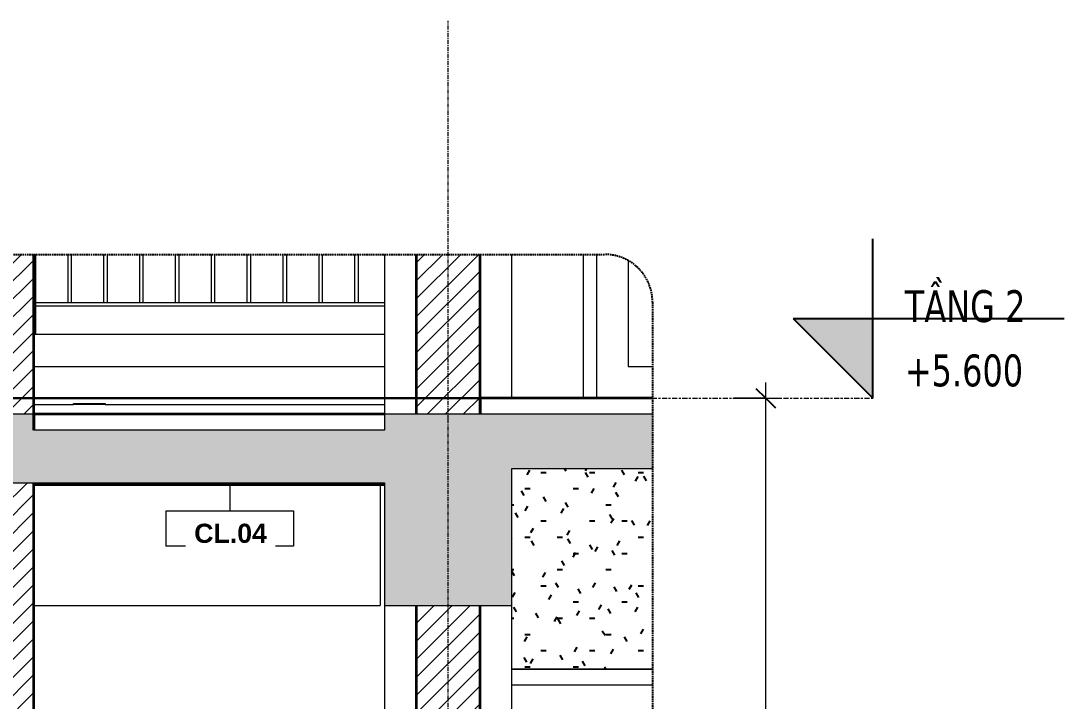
# Model space of a CAD drawing. Header units: millimetres. Extents: x 50254 to 245170, y 481 to 78637.
# Drawn here: x 138713 to 141986, y 4650 to 6784 of the extents above; entities that cross this region are included whole.
import ezdxf

# ---------------------------------------------------------------- set-up
doc = ezdxf.new("R2010")
doc.units = ezdxf.units.MM
for name, pattern in [('Centre', [31.75, 6.35, -4.7625, 15.875, -4.7625]), ('Grid Line', [22.225, 12.7, -3.175, 3.175, -3.175]), ('Hidden', [7.14375, 4.7625, -2.38125]), ('IMPORT-CENTER _2_', [40.64, 25.4, -5.08, 5.08, -5.08])]:
    doc.linetypes.add(name, pattern=pattern)
for name, color, linetype, lineweight in [('0-4', 90, 'Continuous', 5), ('A-ANNO-DIMS', 211, 'Continuous', 9), ('A-ANNO-DIMS-50', 211, 'Continuous', 9), ('A-CLNG', 13, 'Continuous', 18), ('A-CLNG-1', 250, 'Continuous', 35), ('A-CLNG-2', 7, 'Continuous', 18), ('A-CLNG-IDEN', 151, 'Continuous', 9), ('A-CLNG-PATT-4', 31, 'Continuous', 25), ('A-DETL-GENF', 92, 'Continuous', 18), ('A-DETL-GENF-4', 92, 'Hidden', 25), ('A-DETL-GENF-5', 9, 'Continuous', 18), ('A-DETL-THIN', 151, 'Continuous', 18), ('A-DOOR', 31, 'Continuous', 18), ('A-DOOR-FRAM-1', 31, 'Continuous', 18), ('A-DOOR-GLAZ', 31, 'Continuous', 18), ('A-FLOR-FNSH-1', 250, 'Continuous', 35), ('A-FLOR-HRAL', 11, 'Continuous', 18), ('A-FLOR-HRAL-2', 7, 'Continuous', 18), ('A-FLOR-LEVL', 51, 'Continuous', 9), ('A-FLOR-LEVL-1', 51, 'Continuous', 25), ('A-FLOR-LEVL-2', 51, 'Centre', 9), ('A-FLOR-PATT-1', 253, 'Continuous', 18), ('A-WALL', 113, 'Continuous', 18), ('A-WALL-4', 250, 'Continuous', 35), ('A-WALL-5', 7, 'Continuous', 18), ('A-WALL-PATT-1', 9, 'Continuous', 18), ('A-WALL-PATT-2', 111, 'Continuous', 18), ('G-IMPT', 8, 'Continuous', 18), ('G-IMPT-4', 8, 'IMPORT-CENTER _2_', 18), ('M-EQPM', 50, 'Continuous', 18), ('M-EQPM-1', 7, 'Continuous', 18), ('M-EQPM-2', 50, 'Continuous', 25), ('S-BEAM-1', 7, 'Continuous', 18), ('S-COLS', 52, 'Continuous', 18), ('S-COLS-8', 7, 'Continuous', 18), ('S-GRID-1', 1, 'Grid Line', 9)]:
    doc.layers.add(name, color=color, linetype=linetype, lineweight=lineweight)
doc.styles.add('Arial_B_3', font='arialbd.ttf', dxfattribs={"height": 60})
doc.styles.add('Tahoma_B_1', font='tahomabd.ttf', dxfattribs={"width": 0.85, "height": 100})
doc.styles.add('UTM Avo', font='', dxfattribs={"width": 0.9, "height": 125})
doc.styles.get('UTM Avo').set_extended_font_data('UTM Avo')
doc.dimstyles.new('1_Dim_chi_tiet_2_5', dxfattribs={"dimscale": 304.8, "dimtxt": 124.912619, "dimasz": 0.19685, "dimexe": 0.164042, "dimexo": 0.0625, "dimgap": 0.016404, "dimtad": 1, "dimdec": 0, "dimrnd": 5, "dimzin": 0, "dimdsep": 46, "dimtxsty": 'UTM Avo', "dimblk1": 'OBLIQUE', "dimblk2": 'OBLIQUE', "dimsah": 1, "dimcen": 0.09, "dimdle": 0.164042, "dimazin": 0, "dimtfac": 1, "dimtdec": 4, "dimtix": 1, "dimtmove": 0, "dimatfit": 3, "dimfxl": 0.328084, "dimfxlon": 1, "dimtvp": 1, "dimtolj": 1, "dimtzin": 0, "dimarcsym": 2})
pattern_1 = [(50, (-55438.46, 15375), (364.368, -31.878), [38.1, -419.1]), (355, (-55438.46, 15375), (-70.486, 382.113), [30.48, -335.28]), (100.451, (-55408.1, 15372.34), (293.885, 350.233), [32.38, -356.18]), (46.184, (-55438.46, 15476.6), (542.158, -84.086), [57.15, -628.65]), (96.636, (-55393.3, 15469.6), (474.805, 494.855), [48.57, -534.27]), (351.184, (-55438.46, 15476.6), (474.81, 494.85), [45.72, -502.92]), (21, (-55387.66, 15451.2), (303.2285, -204.5305), [38.1, -419.1]), (326, (-55387.66, 15451.2), (123.604, 368.376), [30.48, -335.28]), (71.451, (-55362.4, 15434.16), (426.834, 163.843), [32.38, -356.18]), (37.5, (-55438.46, 15375), (6.1766, 169.1102), [3.353, -327.863, 3.353, -337.007, -336.55]), (37.5, (-55438.46, 15375), (6.1766, 169.1102), [-671.576, 3.353, -333.197]), (7.5, (-55438.46, 15375), (133.639, 200.3615), [3.353, -190.703, 3.353, -320.243, -128.27]), (7.5, (-55438.46, 15375), (133.639, 200.3615), [-517.652, 3.353, -124.917]), (327.5, (-55551.75, 15375), (271.1818, -11.4584), [3.353, -123.647, 3.353, -392.887, -525.78]), (327.5, (-55551.75, 15375), (271.1818, -11.4584), [-523.24, 3.353, -522.427]), (317.5, (-55602.55, 15375), (296.2585, 50.853), [3.353, -161.747, 3.353, -259.791, -373.38]), (317.5, (-55602.55, 15375), (296.2585, 50.853), [-428.244, 3.353, -370.027]), (45, (-55438.46, 15375), (-125.7236, 125.7236), []), (45, (-55438.46, 15565.5), (-125.7236, 125.7236), [])]
pattern_2 = [(45, (-55438.462, 15375), (-28.28427, 28.28427), [])]
pattern_3 = [(45, (137367.898, 15375), (-28.28427, 28.28427), [])]

# ---------------------------------------------------------------- blocks, each defined once
blk = doc.blocks.new('NCV_TKTC_KET CAU_rvt-7-TKCS_CĂN HỘ LOẠI 1 - MẶT CẮT 6')
at = {"layer": 'A-FLOR-PATT-1'}
h = blk.add_hatch(dxfattribs=at)
h.set_pattern_fill('FP_19', color=256, style=0, pattern_type=2)
h.set_pattern_definition(pattern_1)
h.paths.add_polyline_path([(-53744.4, 5330), (-52952.6, 5330), (-52952.6, 5335), (-54052.6, 5335), (-54052.6, 5330), (-53898.8, 5330)])
h = blk.add_hatch(dxfattribs=at)
h.set_pattern_fill('FP_19', color=256, style=0, pattern_type=2)
h.set_pattern_definition(pattern_1)
h.paths.add_polyline_path([(-53744.4, 5330), (-52952.6, 5330), (-52952.6, 5335), (-54052.6, 5335), (-54052.6, 5330), (-53898.8, 5330)])
at = {"layer": 'A-FLOR-FNSH-1'}
for p, q in [((-54052.6, 5500), (-54052.6, 5550)), ((-54052.6, 5335), (-54052.6, 5330)), ((-54052.6, 5330), (-52952.6, 5330))]:
    blk.add_line(p, q, dxfattribs=at)
at = {"layer": 'S-BEAM-1'}
for p, q in [((-54052.6, 5700), (-52952.6, 5700)), ((-52965.3, 5330), (-52965.3, 4950)), ((-54052.6, 4950), (-52965.3, 4950))]:
    blk.add_line(p, q, dxfattribs=at)
at = {"layer": 'S-COLS-8'}
for p, q in [((-52952.6, 6051.3), (-52952.6, 5550)), ((-52552.6, 5600), (-52552.6, 6051.3)), ((-52952.6, 4950), (-52952.6, 2150)), ((-52552.6, 2200), (-52552.6, 4950))]:
    blk.add_line(p, q, dxfattribs=at)
blk = doc.blocks.new('THU NUOC - THU NUOC-455054-TKCS_CĂN HỘ LOẠI 1 - MẶT CẮT 6')
at = {"layer": 'M-EQPM-1'}
for p, q in [((-53928.2, 5583.2), (-53828.2, 5583.2)), ((-53928.2, 5580), (-53928.2, 5583.2)), ((-53828.2, 5580), (-53928.2, 5580)), ((-53828.2, 5583.2), (-53828.2, 5580))]:
    blk.add_line(p, q, dxfattribs=at)
blk = doc.blocks.new('Railing - 10mm-V122-TKCS_CĂN HỘ LOẠI 1 - MẶT CẮT 6')
at = {"layer": 'A-FLOR-HRAL-2'}
for p, q in [((-61357.6, 5900), (-61357.6, 6051.3)), ((-61347.6, 6051.3), (-61347.6, 5900))]:
    blk.add_line(p, q, dxfattribs=at)
blk = doc.blocks.new('Railing - 50 x 10mm-901205-TKCS_CĂN HỘ LOẠI 1 - MẶT CẮT 6')
at = {"layer": 'A-FLOR-HRAL-2'}
blk.add_line((-54047.6, 6051.3), (-54047.6, 5800), dxfattribs=at)
blk = doc.blocks.new('Railing - Railing-883263-TKCS_CĂN HỘ LOẠI 1 - MẶT CẮT 6')
at = {"layer": 'A-FLOR-HRAL-2'}
for p, q in [((-54052.5, 5900), (-52952.6, 5900)), ((-54052.5, 5890), (-52952.6, 5890))]:
    blk.add_line(p, q, dxfattribs=at)
for name, p in [('Railing - 50 x 10mm-901205-TKCS_CĂN HỘ LOẠI 1 - MẶT CẮT 6', (0, 0)), ('Railing - 10mm-V122-TKCS_CĂN HỘ LOẠI 1 - MẶT CẮT 6', (7412.5, 0)), ('Railing - 10mm-V122-TKCS_CĂN HỘ LOẠI 1 - MẶT CẮT 6', (7525, 0)), ('Railing - 10mm-V122-TKCS_CĂN HỘ LOẠI 1 - MẶT CẮT 6', (7637.5, 0)), ('Railing - 10mm-V122-TKCS_CĂN HỘ LOẠI 1 - MẶT CẮT 6', (7750, 0)), ('Railing - 10mm-V122-TKCS_CĂN HỘ LOẠI 1 - MẶT CẮT 6', (7862.5, 0)), ('Railing - 10mm-V122-TKCS_CĂN HỘ LOẠI 1 - MẶT CẮT 6', (7975, 0)), ('Railing - 10mm-V122-TKCS_CĂN HỘ LOẠI 1 - MẶT CẮT 6', (8087.5, 0)), ('Railing - 10mm-V122-TKCS_CĂN HỘ LOẠI 1 - MẶT CẮT 6', (8200, 0)), ('Railing - 10mm-V122-TKCS_CĂN HỘ LOẠI 1 - MẶT CẮT 6', (8312.5, 0))]:
    blk.add_blockref(name, p)
blk = doc.blocks.new('NCV_TKTC_TANG 2_rvt-5-TKCS_CĂN HỘ LOẠI 1 - MẶT CẮT 6')
at = {"layer": 'A-WALL-PATT-1'}
h = blk.add_hatch(dxfattribs=at)
h.set_pattern_fill('FP_18', color=256, style=0, pattern_type=2)
h.set_pattern_definition(pattern_2)
h.paths.add_polyline_path([(-54053.1, 5550), (-54052.6, 5550.1), (-54052.6, 6051.3), (-54152.6, 6051.3), (-54152.6, 5550)])
at = {"layer": 'A-FLOR-FNSH-1'}
for p, q in [((-52111.2, 5600), (-52652.6, 5600)), ((-52652.6, 5600), (-52652.6, 5550)), ((-52952.6, 5550), (-54052.6, 5550)), ((-54052.6, 5550), (-54052.6, 5500))]:
    blk.add_line(p, q, dxfattribs=at)
at = {"layer": 'A-WALL-4'}
blk.add_line((-54052.6, 5500), (-54052.6, 6051.3), dxfattribs=at)
at = {"layer": 'A-WALL-5'}
for p, q in [((-52952.6, 5800), (-54052.6, 5800)), ((-54052.6, 5580), (-53928.2, 5580)), ((-53828.2, 5580), (-52952.6, 5580))]:
    blk.add_line(p, q, dxfattribs=at)
at = {"layer": 'A-FLOR-HRAL'}
blk.add_blockref('Railing - Railing-883263-TKCS_CĂN HỘ LOẠI 1 - MẶT CẮT 6', (0, 0), dxfattribs=at)
at = {"layer": 'M-EQPM'}
blk.add_blockref('THU NUOC - THU NUOC-455054-TKCS_CĂN HỘ LOẠI 1 - MẶT CẮT 6', (0, 0), dxfattribs=at)
blk = doc.blocks.new('CL_01-VÁCH DỰNG THẠCH CAO CĂN HỘ LOẠI 1-1A1 - CL_01-VÁCH DỰNG THẠCH CAO CĂN HỘ LOẠI 1-1-818721-TKCS_CĂN HỘ LOẠI 1 - MẶT CẮT 6')
at = {"layer": 'A-CLNG-PATT-4'}
h = blk.add_hatch(dxfattribs=at)
h.set_pattern_fill('FP_20', color=256, style=0, pattern_type=2)
h.set_pattern_definition([(0, (-55438.46, 15375), (203.2, 50.8), [16.764, -135.636, 16.764, -135.636, -812.8]), (0, (-55438.46, 15375), (203.2, 50.8), [-304.8, 16.764, -288.036, 16.764, -135.636, -355.6]), (0, (-55438.46, 15375), (203.2, 50.8), [-762, 16.764, -84.836, 16.764, -237.236]), (120, (-55362.26, 15400.4), (-145.5941, 150.57636), [16.764, -135.636, 16.764, -135.636, -812.8]), (120, (-55362.26, 15400.4), (-145.5941, 150.57636), [-304.8, 16.764, -288.036, 16.764, -135.636, -355.6]), (120, (-55362.26, 15400.4), (-145.5941, 150.57636), [-762, 16.764, -84.836, 16.764, -237.236]), (240, (-55336.86, 15502), (-57.6059, -201.37636), [16.764, -135.636, 16.764, -135.636, -812.8]), (240, (-55336.86, 15502), (-57.6059, -201.37636), [-304.8, 16.764, -288.036, 16.764, -135.636, -355.6]), (240, (-55336.86, 15502), (-57.6059, -201.37636), [-762, 16.764, -84.836, 16.764, -237.236])])
h.paths.add_polyline_path([(-52111.2, 4750), (-52111.2, 5380), (-52552.6, 5380), (-52552.6, 4750)])
at = {"layer": 'A-CLNG-2'}
blk.add_line((-52111.2, 4750), (-52552.6, 4750), dxfattribs=at)
blk = doc.blocks.new('NCV_TKTC_TANG 1_rvt-5-TKCS_CĂN HỘ LOẠI 1 - MẶT CẮT 6')
at = {"layer": 'A-WALL-PATT-1'}
h = blk.add_hatch(dxfattribs=at)
h.set_pattern_fill('FP_18', color=256, style=0, pattern_type=2)
h.set_pattern_definition(pattern_2)
h.paths.add_polyline_path([(-54152.6, 2150), (-54052.6, 2150), (-54053.1, 5335), (-54152.6, 5335), (-54152.6, 2350)])
at = {"layer": 'A-CLNG-1'}
for p, q in [((-54052.6, 5335), (-54052.6, 5330)), ((-54052.6, 5330), (-52952.6, 5330))]:
    blk.add_line(p, q, dxfattribs=at)
at = {"layer": 'A-CLNG-2'}
for p, q in [((-52552.6, 4750), (-52111.2, 4750)), ((-52111.2, 4700), (-52552.6, 4700))]:
    blk.add_line(p, q, dxfattribs=at)
at = {"layer": 'A-WALL-4'}
blk.add_line((-54052.6, 2100), (-54052.6, 5335), dxfattribs=at)
at = {"layer": 'A-CLNG'}
blk.add_blockref('CL_01-VÁCH DỰNG THẠCH CAO CĂN HỘ LOẠI 1-1A1 - CL_01-VÁCH DỰNG THẠCH CAO CĂN HỘ LOẠI 1-1-818721-TKCS_CĂN HỘ LOẠI 1 - MẶT CẮT 6', (0, 0), dxfattribs=at)
blk = doc.blocks.new('DEG_02-DEG_03 - DEG_02-2500x2400mm-CỬA ĐI 02 CÁNH TRƯỢT-V124-TKCS_CĂN HỘ LOẠI 1 - MẶT CẮT 6')
at = {"layer": 'A-DOOR-FRAM-1'}
blk.add_line((-52287.6, 6051.3), (-52287.6, 5600), dxfattribs=at)
at = {"layer": 'A-DOOR-GLAZ'}
for p, q in [((-52187.6, 6031.8), (-52187.6, 5700)), ((-52187.6, 5700), (-52111.2, 5700))]:
    blk.add_line(p, q, dxfattribs=at)
blk = doc.blocks.new('TKTC_XREF_251221_MB TANG 2-7 - TKTC_XREF_260130_MB TANG 2-5_dwg_THU NUOC - THU NUOC-444531-TKCS_MB TẦNG 1-4746810-TKCS_CĂN HỘ LOẠI 1 - MẶT CẮT 6')
at = {"layer": 'G-IMPT'}
for p, q in [((-52111.2, 5600), (-52153.6, 5600)), ((-52153.6, 5600), (-52111.2, 5600)), ((-52111.2, 5600), (-52128.6, 5600)), ((-52128.6, 5600), (-52111.2, 5600)), ((-52112.3, 5600), (-52123.6, 5600)), ((-52123.6, 5600), (-52112.3, 5600)), ((-52123.6, 5600), (-52112.3, 5600)), ((-52112.3, 5600), (-52123.6, 5600)), ((-52111.6, 5600), (-52111.6, 5600)), ((-52111.6, 5600), (-52111.6, 5600)), ((-52111.6, 5600), (-52111.6, 5600))]:
    blk.add_line(p, q, dxfattribs=at)
blk = doc.blocks.new('TKTC_XREF_251221_MB TANG 2-7 - TKTC_XREF_260130_MB TANG 2-5_dwg_THU NUOC - THU NUOC-444531-TKCS_MB TẦNG 1-V125-TKCS_CĂN HỘ LOẠI 1 - MẶT CẮT 6')
at = {"layer": 'G-IMPT'}
for p, q in [((-52953.6, 5600), (-53103.6, 5600)), ((-53103.6, 5600), (-52953.6, 5600)), ((-52978.6, 5600), (-53078.6, 5600)), ((-53078.6, 5600), (-52978.6, 5600)), ((-52983.6, 5600), (-53073.6, 5600)), ((-53073.6, 5600), (-52983.6, 5600)), ((-53073.6, 5600), (-52983.6, 5600)), ((-52983.6, 5600), (-53073.6, 5600)), ((-53060.7, 5600), (-53060.7, 5600)), ((-53060.7, 5600), (-53060.7, 5600)), ((-53060.7, 5600), (-53060.7, 5600)), ((-53060.7, 5600), (-53036.6, 5600)), ((-53036.6, 5600), (-53060.7, 5600)), ((-52996.5, 5600), (-53060.7, 5600)), ((-53060.7, 5600), (-52996.5, 5600)), ((-52996.5, 5600), (-53060.7, 5600)), ((-53060.7, 5600), (-52996.5, 5600)), ((-53048.3, 5600), (-53048.3, 5600)), ((-53048.3, 5600), (-53048.3, 5600)), ((-53008.8, 5600), (-53048.3, 5600)), ((-53048.3, 5600), (-53008.8, 5600)), ((-53008.8, 5600), (-53048.3, 5600)), ((-53048.3, 5600), (-53008.8, 5600)), ((-53038.4, 5600), (-53038.4, 5600)), ((-53038.4, 5600), (-53038.4, 5600)), ((-53018.8, 5600), (-53038.4, 5600)), ((-53038.4, 5600), (-53018.8, 5600)), ((-53018.8, 5600), (-53038.4, 5600)), ((-53038.4, 5600), (-53018.8, 5600)), ((-52996.5, 5600), (-53020.6, 5600)), ((-53020.6, 5600), (-52996.5, 5600)), ((-53018.8, 5600), (-53018.8, 5600)), ((-53018.8, 5600), (-53018.8, 5600)), ((-53008.8, 5600), (-53008.8, 5600)), ((-53008.8, 5600), (-53008.8, 5600)), ((-52996.5, 5600), (-52996.5, 5600)), ((-52996.5, 5600), (-52996.5, 5600)), ((-52996.5, 5600), (-52996.5, 5600))]:
    blk.add_line(p, q, dxfattribs=at)
blk = doc.blocks.new('TKTC_XREF_251221_MB TANG 2-7 - TKTC_XREF_260130_MB TANG 2-5_dwg_THU NUOC - THU NUOC-444531-TKCS_MB TẦNG 1-4746804-TKCS_CĂN HỘ LOẠI 1 - MẶT CẮT 6')
at = {"layer": 'G-IMPT'}
for p, q in [((-53954.2, 5600), (-53804.2, 5600)), ((-53804.2, 5600), (-53954.2, 5600)), ((-53929.2, 5600), (-53829.2, 5600)), ((-53829.2, 5600), (-53929.2, 5600)), ((-53924.2, 5600), (-53834.2, 5600)), ((-53834.2, 5600), (-53924.2, 5600)), ((-53834.2, 5600), (-53924.2, 5600)), ((-53924.2, 5600), (-53834.2, 5600)), ((-53911.3, 5600), (-53911.3, 5600)), ((-53911.3, 5600), (-53911.3, 5600)), ((-53911.3, 5600), (-53911.3, 5600)), ((-53911.3, 5600), (-53887.2, 5600)), ((-53887.2, 5600), (-53911.3, 5600)), ((-53911.3, 5600), (-53847.1, 5600)), ((-53847.1, 5600), (-53911.3, 5600)), ((-53911.3, 5600), (-53847.1, 5600)), ((-53847.1, 5600), (-53911.3, 5600)), ((-53898.9, 5600), (-53898.9, 5600)), ((-53898.9, 5600), (-53898.9, 5600)), ((-53898.9, 5600), (-53859.4, 5600)), ((-53859.4, 5600), (-53898.9, 5600)), ((-53898.9, 5600), (-53859.4, 5600)), ((-53859.4, 5600), (-53898.9, 5600)), ((-53889, 5600), (-53889, 5600)), ((-53889, 5600), (-53889, 5600)), ((-53889, 5600), (-53869.4, 5600)), ((-53869.4, 5600), (-53889, 5600)), ((-53889, 5600), (-53869.4, 5600)), ((-53869.4, 5600), (-53889, 5600)), ((-53847.1, 5600), (-53871.2, 5600)), ((-53871.2, 5600), (-53847.1, 5600)), ((-53869.4, 5600), (-53869.4, 5600)), ((-53869.4, 5600), (-53869.4, 5600)), ((-53859.4, 5600), (-53859.4, 5600)), ((-53859.4, 5600), (-53859.4, 5600)), ((-53847.1, 5600), (-53847.1, 5600)), ((-53847.1, 5600), (-53847.1, 5600)), ((-53847.1, 5600), (-53847.1, 5600))]:
    blk.add_line(p, q, dxfattribs=at)
blk = doc.blocks.new('TKTC_XREF_251221_MB TANG 2-7 - TKTC_XREF_260130_MB TANG 2-5_dwg_$cc-V126-TKCS_CĂN HỘ LOẠI 1 - MẶT CẮT 6')
at = {"layer": 'G-IMPT-4'}
blk.add_line((-53005.9, 5600), (-52952.6, 5600), dxfattribs=at)
at = {"layer": 'M-EQPM'}
for p, q in [((-52953.5, 5600), (-52953.5, 5600)), ((-52953, 5600), (-52953, 5600)), ((-52952.7, 5600), (-52952.6, 5600))]:
    blk.add_line(p, q, dxfattribs=at)
blk = doc.blocks.new('TKTC_XREF_251221_MB TANG 2-7 - TKTC_XREF_260130_MB TANG 2-5_dwg_CUM U_DN100-V127-TKCS_CĂN HỘ LOẠI 1 - MẶT CẮT 6')
at = {"layer": 'G-IMPT'}
for p, q in [((-52952.9, 5600), (-52952.9, 5600)), ((-52952.8, 5600), (-52952.8, 5600)), ((-52952.8, 5600), (-52952.8, 5600))]:
    blk.add_line(p, q, dxfattribs=at)
blk = doc.blocks.new('TKTC_XREF_251221_MB TANG 2-7 - TKTC_XREF_260130_MB TANG 2-5_dwg_$cc-V130-TKCS_CĂN HỘ LOẠI 1 - MẶT CẮT 6')
at = {"layer": 'G-IMPT-4'}
for p, q in [((-61206, 5600), (-61084.9, 5600)), ((-61145, 5600), (-61145.8, 5600))]:
    blk.add_line(p, q, dxfattribs=at)
at = {"layer": 'M-EQPM'}
for p, q in [((-61145.1, 5600), (-61145.7, 5600)), ((-61145.7, 5600), (-61145.4, 5600)), ((-61145.4, 5600), (-61145.1, 5600)), ((-61100.4, 5600), (-61100.4, 5600))]:
    blk.add_line(p, q, dxfattribs=at)
blk = doc.blocks.new('TKTC_XREF_251221_MB TANG 2-7 - TKTC_XREF_260130_MB TANG 2-5_dwg_CUM U_DN100-V131-TKCS_CĂN HỘ LOẠI 1 - MẶT CẮT 6')
at = {"layer": 'G-IMPT'}
for p, q in [((-61143.9, 5600), (-61197, 5600)), ((-61197, 5600), (-61143.9, 5600)), ((-61143.9, 5600), (-61190.8, 5600)), ((-61190.8, 5600), (-61143.9, 5600)), ((-61143.9, 5600), (-61143.9, 5600)), ((-61092.6, 5600), (-61143.9, 5600)), ((-61092.6, 5600), (-61143.9, 5600)), ((-61092.6, 5600), (-61143.9, 5600)), ((-61092.6, 5600), (-61143.9, 5600)), ((-61091, 5600), (-61092.6, 5600)), ((-61092.6, 5600), (-61091, 5600)), ((-61091, 5600), (-61092.6, 5600)), ((-61092.6, 5600), (-61091, 5600)), ((-61087.3, 5600), (-61091, 5600)), ((-61091, 5600), (-61087.3, 5600)), ((-61091, 5600), (-61087.3, 5600)), ((-61091, 5600), (-61087.3, 5600)), ((-61087.3, 5600), (-61091, 5600)), ((-61091, 5600), (-61087.3, 5600)), ((-61091, 5600), (-61087.3, 5600)), ((-61091, 5600), (-61087.3, 5600)), ((-61087.3, 5600), (-61087.3, 5600)), ((-61087.3, 5600), (-61087.3, 5600)), ((-61086.5, 5600), (-61082.2, 5600)), ((-61082.2, 5600), (-61086.5, 5600)), ((-61086.5, 5600), (-61082.2, 5600)), ((-61082.2, 5600), (-61086.5, 5600)), ((-61081.4, 5600), (-61082.2, 5600)), ((-61082.2, 5600), (-61081.4, 5600)), ((-61081.4, 5600), (-61082.2, 5600)), ((-61082.2, 5600), (-61081.4, 5600))]:
    blk.add_line(p, q, dxfattribs=at)
blk = doc.blocks.new('TKTC_XREF_251221_MB TANG 2-7 - TKTC_XREF_260130_MB TANG 2-5_dwg_$cc-4746798-TKCS_CĂN HỘ LOẠI 1 - MẶT CẮT 6')
at = {"layer": 'G-IMPT-4'}
for p, q in [((-52753.2, 5600), (-52632.1, 5600)), ((-52693, 5600), (-52692.2, 5600))]:
    blk.add_line(p, q, dxfattribs=at)
at = {"layer": 'M-EQPM'}
for p, q in [((-52692.6, 5600), (-52737.6, 5600)), ((-52737.6, 5600), (-52647.6, 5600)), ((-52647.6, 5600), (-52692.6, 5600)), ((-52692.3, 5600), (-52692.3, 5600))]:
    blk.add_line(p, q, dxfattribs=at)
blk = doc.blocks.new('TKTC_XREF_251221_MB TANG 2-7 - TKTC_XREF_260130_MB TANG 2-5_dwg_CUM U_DN100-V132-TKCS_CĂN HỘ LOẠI 1 - MẶT CẮT 6')
at = {"layer": 'G-IMPT'}
for p, q in [((-52739.6, 5600), (-52751.7, 5600)), ((-52751.7, 5600), (-52750.2, 5600)), ((-52747.9, 5600), (-52750.2, 5600)), ((-52750.2, 5600), (-52741.1, 5600)), ((-52742.3, 5600), (-52749.1, 5600)), ((-52748.8, 5600), (-52639.9, 5600)), ((-52743.4, 5600), (-52747.9, 5600)), ((-52746.9, 5600), (-52747.7, 5600)), ((-52743.7, 5600), (-52747.7, 5600)), ((-52744.4, 5600), (-52746.9, 5600)), ((-52744.4, 5600), (-52746.9, 5600)), ((-52744.4, 5600), (-52746.9, 5600)), ((-52743.7, 5600), (-52744.4, 5600)), ((-52741.1, 5600), (-52743.4, 5600)), ((-52742.5, 5600), (-52646.2, 5600)), ((-52742.5, 5600), (-52739.4, 5600)), ((-52741.1, 5600), (-52739.6, 5600)), ((-52739.4, 5600), (-52649.4, 5600)), ((-52646.2, 5600), (-52649.4, 5600)), ((-52637, 5600), (-52649.1, 5600)), ((-52649.1, 5600), (-52647.6, 5600)), ((-52645.3, 5600), (-52647.6, 5600)), ((-52647.6, 5600), (-52638.5, 5600)), ((-52639.6, 5600), (-52646.5, 5600)), ((-52640.8, 5600), (-52645.3, 5600)), ((-52644.3, 5600), (-52645.1, 5600)), ((-52641, 5600), (-52645.1, 5600)), ((-52641.8, 5600), (-52644.3, 5600)), ((-52641.8, 5600), (-52644.3, 5600)), ((-52641.8, 5600), (-52644.3, 5600)), ((-52641, 5600), (-52641.8, 5600)), ((-52638.5, 5600), (-52640.8, 5600)), ((-52638.5, 5600), (-52637, 5600))]:
    blk.add_line(p, q, dxfattribs=at)
blk = doc.blocks.new('TKTC_XREF_251221_MB TANG 2-7 - TKTC_XREF_260130_MB TANG 2-5_dwg_$cc-V134-TKCS_CĂN HỘ LOẠI 1 - MẶT CẮT 6')
at = {"layer": 'G-IMPT-4'}
for p, q in [((-53644.2, 5600), (-53491.2, 5600)), ((-53567.7, 5600), (-53567.7, 5600))]:
    blk.add_line(p, q, dxfattribs=at)
at = {"layer": 'M-EQPM'}
for p, q in [((-53567.7, 5600), (-53621.7, 5600)), ((-53621.7, 5600), (-53567.7, 5600)), ((-53567.7, 5600), (-53580.2, 5600)), ((-53580.2, 5600), (-53567.7, 5600)), ((-53567.7, 5600), (-53555.1, 5600)), ((-53555.1, 5600), (-53567.7, 5600)), ((-53510.8, 5600), (-53510.8, 5600))]:
    blk.add_line(p, q, dxfattribs=at)
blk = doc.blocks.new('TKTC_XREF_251221_MB TANG 2-7 - TKTC_XREF_260130_MB TANG 2-5_dwg_CUM U_DN100-V135-TKCS_CĂN HỘ LOẠI 1 - MẶT CẮT 6')
at = {"layer": 'G-IMPT'}
for p, q in [((-53567.7, 5600), (-53634.8, 5600)), ((-53634.8, 5600), (-53567.7, 5600)), ((-53567.7, 5600), (-53627, 5600)), ((-53627, 5600), (-53567.7, 5600)), ((-53567.7, 5600), (-53567.7, 5600)), ((-53502.8, 5600), (-53567.7, 5600)), ((-53502.8, 5600), (-53567.7, 5600)), ((-53502.8, 5600), (-53567.7, 5600)), ((-53502.8, 5600), (-53567.7, 5600)), ((-53500.9, 5600), (-53502.8, 5600)), ((-53502.8, 5600), (-53500.9, 5600)), ((-53500.9, 5600), (-53502.8, 5600)), ((-53502.8, 5600), (-53500.9, 5600)), ((-53496.1, 5600), (-53500.9, 5600)), ((-53500.9, 5600), (-53496.1, 5600)), ((-53500.9, 5600), (-53496.1, 5600)), ((-53500.9, 5600), (-53496.1, 5600)), ((-53496.1, 5600), (-53500.9, 5600)), ((-53500.9, 5600), (-53496.1, 5600)), ((-53500.9, 5600), (-53496.1, 5600)), ((-53500.9, 5600), (-53496.1, 5600)), ((-53496.1, 5600), (-53496.1, 5600)), ((-53496.1, 5600), (-53496.1, 5600)), ((-53495.2, 5600), (-53489.7, 5600)), ((-53489.7, 5600), (-53495.2, 5600)), ((-53495.2, 5600), (-53489.7, 5600)), ((-53489.7, 5600), (-53495.2, 5600)), ((-53488.8, 5600), (-53489.7, 5600)), ((-53489.7, 5600), (-53488.8, 5600)), ((-53488.8, 5600), (-53489.7, 5600)), ((-53489.7, 5600), (-53488.8, 5600))]:
    blk.add_line(p, q, dxfattribs=at)
blk = doc.blocks.new('TKTC_XREF_251221_MB TANG 2-7 - TKTC_XREF_260130_MB TANG 2-5_dwg_$cc-4746805-TKCS_CĂN HỘ LOẠI 1 - MẶT CẮT 6')
at = {"layer": 'G-IMPT-4'}
for p, q in [((-58009.2, 5600), (-57856.2, 5600)), ((-57932.7, 5600), (-57932.7, 5600))]:
    blk.add_line(p, q, dxfattribs=at)
at = {"layer": 'M-EQPM'}
for p, q in [((-57932.7, 5600), (-57989.5, 5600)), ((-57989.5, 5600), (-57875.8, 5600)), ((-57986.8, 5600), (-57932.7, 5600)), ((-57878.6, 5600), (-57986.8, 5600)), ((-57932.7, 5600), (-57878.6, 5600)), ((-57875.8, 5600), (-57932.7, 5600))]:
    blk.add_line(p, q, dxfattribs=at)
blk = doc.blocks.new('TKTC_XREF_251221_MB TANG 2-7 - TKTC_XREF_260130_MB TANG 2-5_dwg_CUM U_DN100-V133-TKCS_CĂN HỘ LOẠI 1 - MẶT CẮT 6')
at = {"layer": 'G-IMPT'}
for p, q in [((-58002.4, 5600), (-58004.3, 5600)), ((-58004.3, 5600), (-57989, 5600)), ((-58002.4, 5600), (-57999.5, 5600)), ((-57990.9, 5600), (-58002.4, 5600)), ((-58000.9, 5600), (-57992.3, 5600)), ((-57863, 5600), (-58000.6, 5600)), ((-57999.5, 5600), (-57993.7, 5600)), ((-57999.2, 5600), (-57998.2, 5600)), ((-57999.2, 5600), (-57994.1, 5600)), ((-57998.2, 5600), (-57995, 5600)), ((-57998.2, 5600), (-57995, 5600)), ((-57998.2, 5600), (-57995, 5600)), ((-57995, 5600), (-57994.1, 5600)), ((-57993.7, 5600), (-57990.9, 5600)), ((-57870.9, 5600), (-57992.6, 5600)), ((-57992.6, 5600), (-57988.6, 5600)), ((-57989, 5600), (-57990.9, 5600)), ((-57874.9, 5600), (-57988.6, 5600)), ((-57870.9, 5600), (-57874.9, 5600)), ((-57872.7, 5600), (-57874.6, 5600)), ((-57874.6, 5600), (-57859.3, 5600)), ((-57872.7, 5600), (-57869.8, 5600)), ((-57861.2, 5600), (-57872.7, 5600)), ((-57871.3, 5600), (-57862.6, 5600)), ((-57869.8, 5600), (-57864.1, 5600)), ((-57869.5, 5600), (-57868.5, 5600)), ((-57869.5, 5600), (-57864.4, 5600)), ((-57868.5, 5600), (-57865.4, 5600)), ((-57868.5, 5600), (-57865.4, 5600)), ((-57868.5, 5600), (-57865.4, 5600)), ((-57865.4, 5600), (-57864.4, 5600)), ((-57864.1, 5600), (-57861.2, 5600)), ((-57859.3, 5600), (-57861.2, 5600))]:
    blk.add_line(p, q, dxfattribs=at)
blk = doc.blocks.new('TKTC_XREF_251221_MB TANG 2-7 - TKTC_XREF_251221_MB TANG 2-7-2039446-TKCS_CĂN HỘ LOẠI 1 - MẶT CẮT 6')
at = {"layer": 'M-EQPM'}
for p, q in [((-53903.3, 5600), (-53903, 5600)), ((-53752.9, 5600), (-53903.3, 5600)), ((-53752.7, 5600), (-53903.1, 5600)), ((-53903.1, 5600), (-53752.7, 5600)), ((-53903, 5600), (-53752.6, 5600)), ((-53752.6, 5600), (-53752.9, 5600)), ((-53653.2, 5600), (-53503.6, 5600)), ((-53503.6, 5600), (-53653.2, 5600)), ((-53652.4, 5600), (-53502.7, 5600)), ((-53502.7, 5600), (-53652.4, 5600)), ((-53503.5, 5600), (-53453.7, 5600)), ((-53453.7, 5600), (-53503.5, 5600)), ((-53502.6, 5600), (-53452.9, 5600)), ((-53452.9, 5600), (-53502.6, 5600)), ((-52892.6, 5600), (-53012.6, 5600)), ((-53012.6, 5600), (-52892.6, 5600)), ((-52952.6, 5600), (-53012.4, 5600)), ((-53012.4, 5600), (-52952.6, 5600)), ((-52852.6, 5600), (-52892.6, 5600)), ((-52892.6, 5600), (-52852.6, 5600)), ((-52754.6, 5600), (-52636.8, 5600)), ((-52635, 5600), (-52754.6, 5600)), ((-52754.6, 5600), (-52636.8, 5600)), ((-52635, 5600), (-52754.6, 5600)), ((-52752.6, 5600), (-52636.8, 5600)), ((-52636.8, 5600), (-52752.6, 5600)), ((-52752.6, 5600), (-52636.8, 5600)), ((-52636.8, 5600), (-52752.6, 5600))]:
    blk.add_line(p, q, dxfattribs=at)
at = {"layer": 'M-EQPM-2'}
for p, q in [((-57652.6, 5600), (-52927.6, 5600)), ((-54952.6, 5600), (-52111.2, 5600)), ((-53452.6, 5600), (-54952.6, 5600)), ((-54652.6, 5600), (-53452.6, 5600)), ((-53452.6, 5600), (-54652.6, 5600)), ((-54652.6, 5600), (-53452.6, 5600)), ((-52111.2, 5600), (-54652.6, 5600)), ((-52927.6, 5600), (-52111.2, 5600))]:
    blk.add_line(p, q, dxfattribs=at)
for name, p in [('TKTC_XREF_251221_MB TANG 2-7 - TKTC_XREF_260130_MB TANG 2-5_dwg_THU NUOC - THU NUOC-444531-TKCS_MB TẦNG 1-V125-TKCS_CĂN HỘ LOẠI 1 - MẶT CẮT 6', (-850.6, 0)), ('TKTC_XREF_251221_MB TANG 2-7 - TKTC_XREF_260130_MB TANG 2-5_dwg_THU NUOC - THU NUOC-444531-TKCS_MB TẦNG 1-4746804-TKCS_CĂN HỘ LOẠI 1 - MẶT CẮT 6', (0, 0)), ('TKTC_XREF_251221_MB TANG 2-7 - TKTC_XREF_260130_MB TANG 2-5_dwg_$cc-4746805-TKCS_CĂN HỘ LOẠI 1 - MẶT CẮT 6', (4101.1, 0)), ('TKTC_XREF_251221_MB TANG 2-7 - TKTC_XREF_260130_MB TANG 2-5_dwg_CUM U_DN100-V133-TKCS_CĂN HỘ LOẠI 1 - MẶT CẮT 6', (4101.1, 0)), ('TKTC_XREF_251221_MB TANG 2-7 - TKTC_XREF_260130_MB TANG 2-5_dwg_$cc-V134-TKCS_CĂN HỘ LOẠI 1 - MẶT CẮT 6', (-0.8, 0)), ('TKTC_XREF_251221_MB TANG 2-7 - TKTC_XREF_260130_MB TANG 2-5_dwg_$cc-V134-TKCS_CĂN HỘ LOẠI 1 - MẶT CẮT 6', (0, 0)), ('TKTC_XREF_251221_MB TANG 2-7 - TKTC_XREF_260130_MB TANG 2-5_dwg_CUM U_DN100-V135-TKCS_CĂN HỘ LOẠI 1 - MẶT CẮT 6', (-0.8, 0)), ('TKTC_XREF_251221_MB TANG 2-7 - TKTC_XREF_260130_MB TANG 2-5_dwg_CUM U_DN100-V135-TKCS_CĂN HỘ LOẠI 1 - MẶT CẮT 6', (0, 0)), ('TKTC_XREF_251221_MB TANG 2-7 - TKTC_XREF_260130_MB TANG 2-5_dwg_THU NUOC - THU NUOC-444531-TKCS_MB TẦNG 1-V125-TKCS_CĂN HỘ LOẠI 1 - MẶT CẮT 6', (0, 0)), ('TKTC_XREF_251221_MB TANG 2-7 - TKTC_XREF_260130_MB TANG 2-5_dwg_THU NUOC - THU NUOC-444531-TKCS_MB TẦNG 1-V125-TKCS_CĂN HỘ LOẠI 1 - MẶT CẮT 6', (0.1, 0)), ('TKTC_XREF_251221_MB TANG 2-7 - TKTC_XREF_260130_MB TANG 2-5_dwg_$cc-V130-TKCS_CĂN HỘ LOẠI 1 - MẶT CẮT 6', (8200, 0)), ('TKTC_XREF_251221_MB TANG 2-7 - TKTC_XREF_260130_MB TANG 2-5_dwg_$cc-V126-TKCS_CĂN HỘ LOẠI 1 - MẶT CẮT 6', (0, 0)), ('TKTC_XREF_251221_MB TANG 2-7 - TKTC_XREF_260130_MB TANG 2-5_dwg_CUM U_DN100-V131-TKCS_CĂN HỘ LOẠI 1 - MẶT CẮT 6', (8200, 0)), ('TKTC_XREF_251221_MB TANG 2-7 - TKTC_XREF_260130_MB TANG 2-5_dwg_CUM U_DN100-V127-TKCS_CĂN HỘ LOẠI 1 - MẶT CẮT 6', (0, 0)), ('TKTC_XREF_251221_MB TANG 2-7 - TKTC_XREF_260130_MB TANG 2-5_dwg_$cc-4746798-TKCS_CĂN HỘ LOẠI 1 - MẶT CẮT 6', (0, 0)), ('TKTC_XREF_251221_MB TANG 2-7 - TKTC_XREF_260130_MB TANG 2-5_dwg_$cc-4746798-TKCS_CĂN HỘ LOẠI 1 - MẶT CẮT 6', (0, 0)), ('TKTC_XREF_251221_MB TANG 2-7 - TKTC_XREF_260130_MB TANG 2-5_dwg_CUM U_DN100-V132-TKCS_CĂN HỘ LOẠI 1 - MẶT CẮT 6', (0, 0)), ('TKTC_XREF_251221_MB TANG 2-7 - TKTC_XREF_260130_MB TANG 2-5_dwg_CUM U_DN100-V132-TKCS_CĂN HỘ LOẠI 1 - MẶT CẮT 6', (0, 0)), ('TKTC_XREF_251221_MB TANG 2-7 - TKTC_XREF_260130_MB TANG 2-5_dwg_THU NUOC - THU NUOC-444531-TKCS_MB TẦNG 1-4746810-TKCS_CĂN HỘ LOẠI 1 - MẶT CẮT 6', (0, 0))]:
    blk.add_blockref(name, p)
blk = doc.blocks.new('BORDER VIEW - BORDER VIEW-3679613-TKCS_CĂN HỘ LOẠI 1 - MẶT CẮT 6')
at = {"layer": 'A-DETL-GENF-4'}
for p, q in [((-61367.6, 6051.3), (-52261.2, 6051.3)), ((-52111.2, 5901.3), (-52111.2, 1700))]:
    blk.add_line(p, q, dxfattribs=at)
blk.add_arc((-52261.2, 5901.3), 150, 0, 90, dxfattribs=at)
blk = doc.blocks.new('Level - CAO ĐỘ LEVEL-350587-TKCS_CĂN HỘ LOẠI 1 - MẶT CẮT 6')
at = {"layer": 'A-FLOR-LEVL'}
blk.add_hatch(color=256, dxfattribs=at).paths.add_polyline_path([(-51419.9, 2450), (-51419.9, 2200), (-51669.9, 2450)])
at = {"layer": 'A-FLOR-LEVL-1'}
for p, q in [((-51419.9, 2200), (-51419.9, 2700)), ((-51669.9, 2450), (-51419.9, 2200)), ((-51669.9, 2450), (-50819.9, 2450))]:
    blk.add_line(p, q, dxfattribs=at)
blk = doc.blocks.new('DIMBLOCK93-TKCS_CĂN HỘ LOẠI 1 - MẶT CẮT 6')
at = {"layer": 'A-ANNO-DIMS-50', "lineweight": 25}
for p, q in [((141050.5, 5600), (141020.5, 5630)), ((141050.5, 5600), (141080.5, 5570)), ((141050.5, 2200), (141020.5, 2230)), ((141050.5, 2200), (141080.5, 2170))]:
    blk.add_line(p, q, dxfattribs=at)
at = {"layer": 'A-ANNO-DIMS-50'}
for p, q in [((141050.5, 2150), (141050.5, 5650)), ((140950.5, 5600), (141100.5, 5600)), ((141050.5, 5600), (140950.5, 5600)), ((140950.5, 2200), (141100.5, 2200)), ((141050.5, 2200), (140950.5, 2200))]:
    blk.add_line(p, q, dxfattribs=at)
at = {"layer": 'A-ANNO-DIMS-50', "color": 0, "insert": (140888.1, 3728.8), "char_height": 125, "width": 410.824, "attachment_point": 1, "rotation": 90, "line_spacing_factor": 1.110334, "style": 'UTM Avo'}
blk.add_mtext('3400', dxfattribs=at)
blk = doc.blocks.new('_Oblique')
at = {"color": 0, "linetype": 'ByBlock', "lineweight": -2}
blk.add_line((-0.5, -0.5), (0.5, 0.5), dxfattribs=at)
blk = doc.blocks.new('M_Ceiling Tag w Height - M_Ceiling Tag-4076437-TKCS_CĂN HỘ LOẠI 1 - MẶT CẮT 6')
at = {"layer": 'A-CLNG-IDEN'}
for p, q in [((-56096.3, 5312.7), (-56096.3, 5201.5)), ((-56096.3, 5312.7), (-55695.2, 5312.7)), ((-55695.2, 5312.7), (-55695.2, 5201.5)), ((-55695.2, 5201.5), (-56096.3, 5201.5))]:
    blk.add_line(p, q, dxfattribs=at)

msp = doc.modelspace()

# ---------------------------------------------------------------- hatches: boundary and pattern name
at = {"layer": 'A-DETL-GENF-5'}
h = msp.add_hatch(dxfattribs=at)
h.set_pattern_fill('FP_19', color=256, style=0, pattern_type=2)
h.set_pattern_definition([(50, (137367.9, 15375), (364.368, -31.878), [38.1, -419.1]), (355, (137367.9, 15375), (-70.486, 382.113), [30.48, -335.28]), (100.451, (137398.26, 15372.34), (293.885, 350.233), [32.38, -356.18]), (46.184, (137367.9, 15476.6), (542.158, -84.086), [57.15, -628.65]), (96.636, (137413.1, 15469.6), (474.805, 494.855), [48.57, -534.27]), (351.184, (137367.9, 15476.6), (474.81, 494.85), [45.72, -502.92]), (21, (137418.7, 15451.2), (303.2285, -204.5305), [38.1, -419.1]), (326, (137418.7, 15451.2), (123.604, 368.376), [30.48, -335.28]), (71.451, (137443.97, 15434.16), (426.834, 163.843), [32.38, -356.18]), (37.5, (137367.9, 15375), (6.1766, 169.1102), [3.353, -327.863, 3.353, -337.007, -336.55]), (37.5, (137367.9, 15375), (6.1766, 169.1102), [-671.576, 3.353, -333.197]), (7.5, (137367.9, 15375), (133.639, 200.3615), [3.353, -190.703, 3.353, -320.243, -128.27]), (7.5, (137367.9, 15375), (133.639, 200.3615), [-517.652, 3.353, -124.917]), (327.5, (137254.61, 15375), (271.1818, -11.4584), [3.353, -123.647, 3.353, -392.887, -525.78]), (327.5, (137254.61, 15375), (271.1818, -11.4584), [-523.24, 3.353, -522.427]), (317.5, (137203.81, 15375), (296.2585, 50.853), [3.353, -161.747, 3.353, -259.791, -373.38]), (317.5, (137203.81, 15375), (296.2585, 50.853), [-428.244, 3.353, -370.027]), (45, (137367.9, 15375), (-125.7236, 125.7236), []), (45, (137367.9, 15565.5), (-125.7236, 125.7236), [])])
h.paths.add_polyline_path([(131653.7, 4950), (132053.8, 4950), (132053.8, 5385), (134954, 5385), (134954, 5150), (135153.8, 5150), (135153.8, 5385), (138653.8, 5385), (138653.8, 5335), (139853.7, 5335), (139853.8, 4950), (140253.8, 4950), (140253.8, 5380), (140695.1, 5380), (140695.1, 5550), (139853.7, 5550), (139853.7, 5500), (138753.7, 5500), (138753.2, 5550), (131653.8, 5550), (131653.7, 5500), (131288.8, 5500), (131288.8, 5330), (131653.7, 5330), (131653.7, 5032.5)])
at = {"layer": 'A-WALL-PATT-2'}
h = msp.add_hatch(dxfattribs=at)
h.set_pattern_fill('FP_18', color=256, style=0, pattern_type=2)
h.set_pattern_definition(pattern_3)
h.paths.add_polyline_path([(140153.8, 5550), (140153.8, 6051.3), (139953.8, 6051.3), (139953.8, 5550)])
h = msp.add_hatch(dxfattribs=at)
h.set_pattern_fill('FP_18', color=256, style=0, pattern_type=2)
h.set_pattern_definition(pattern_3)
h.paths.add_polyline_path([(139953.8, 2150), (140153.8, 2150), (140153.8, 4950), (139953.8, 4950), (139953.8, 2696)])

# ---------------------------------------------------------------- linework, layer by layer
at = {"layer": 'A-CLNG-IDEN'}
msp.add_line((139368.5, 5327.6), (139368.5, 5247.3), dxfattribs=at)
at = {"layer": 'A-DETL-THIN'}
for p, q in [((138753.7, 5550), (131653.8, 5550)), ((138753.7, 5500), (138753.7, 5550)), ((140695.1, 5550), (139853.7, 5550)), ((139853.7, 5550), (139853.7, 5500)), ((139853.7, 5500), (138753.7, 5500)), ((140253.8, 4950), (140253.8, 5380)), ((140253.8, 5380), (140695.1, 5380)), ((138653.8, 5335), (139853.7, 5335)), ((139853.7, 5335), (139853.7, 4950)), ((139853.7, 4950), (140253.8, 4950))]:
    msp.add_line(p, q, dxfattribs=at)
at = {"layer": 'A-FLOR-LEVL-2'}
msp.add_line((130553.8, 5600), (141386.4, 5600), dxfattribs=at)
at = {"layer": 'A-WALL'}
msp.add_line((140478.8, 5600), (140478.8, 6051.3), dxfattribs=at)
at = {"layer": 'A-WALL-4'}
for p, q in [((139953.8, 6051.3), (139953.8, 5550)), ((140153.8, 5550), (140153.8, 6051.3)), ((139953.8, 4950), (139953.8, 2150)), ((140153.8, 2150), (140153.8, 4950))]:
    msp.add_line(p, q, dxfattribs=at)
at = {"layer": 'S-COLS'}
for p, q in [((138753.9, 6051.3), (138753.9, 5550)), ((138753.9, 4950), (138753.9, 2150))]:
    msp.add_line(p, q, dxfattribs=at)
at = {"layer": 'S-GRID-1'}
for p, q in [((140053.8, 5534), (140053.8, 6784)), ((140053.8, 2254.4), (140053.8, 5534))]:
    msp.add_line(p, q, dxfattribs=at)

# ---------------------------------------------------------------- block references
at = {"layer": '0-4'}
for name in ['NCV_TKTC_KET CAU_rvt-7-TKCS_CĂN HỘ LOẠI 1 - MẶT CẮT 6', 'NCV_TKTC_TANG 2_rvt-5-TKCS_CĂN HỘ LOẠI 1 - MẶT CẮT 6', 'NCV_TKTC_TANG 1_rvt-5-TKCS_CĂN HỘ LOẠI 1 - MẶT CẮT 6']:
    msp.add_blockref(name, (192806.4, 0), dxfattribs=at)
at = {"layer": 'A-CLNG-IDEN'}
msp.add_blockref('M_Ceiling Tag w Height - M_Ceiling Tag-4076437-TKCS_CĂN HỘ LOẠI 1 - MẶT CẮT 6', (195264.2, -65.3), dxfattribs=at)
at = {"layer": 'A-DETL-GENF'}
msp.add_blockref('BORDER VIEW - BORDER VIEW-3679613-TKCS_CĂN HỘ LOẠI 1 - MẶT CẮT 6', (192806.4, 0), dxfattribs=at)
at = {"layer": 'A-DOOR'}
msp.add_blockref('DEG_02-DEG_03 - DEG_02-2500x2400mm-CỬA ĐI 02 CÁNH TRƯỢT-V124-TKCS_CĂN HỘ LOẠI 1 - MẶT CẮT 6', (192806.4, 0), dxfattribs=at)
at = {"layer": 'A-FLOR-LEVL-1'}
msp.add_blockref('Level - CAO ĐỘ LEVEL-350587-TKCS_CĂN HỘ LOẠI 1 - MẶT CẮT 6', (192806.4, 3400), dxfattribs=at)
at = {"layer": 'M-EQPM'}
msp.add_blockref('TKTC_XREF_251221_MB TANG 2-7 - TKTC_XREF_251221_MB TANG 2-7-2039446-TKCS_CĂN HỘ LOẠI 1 - MẶT CẮT 6', (192806.4, 0), dxfattribs=at)

# ---------------------------------------------------------------- texts
at = {"layer": 'A-FLOR-LEVL', "char_height": 100, "line_spacing_factor": 0.996129, "style": 'Tahoma_B_1'}
for s, insert, width, attachment_point in [('\\pt510,1020,1530,2040,2550,3060,3570,4080,4590,5100,5610,6120,6630,7140,7650,8160,8670,9180,9690,10200,10710,11220,11730,12240,12750,13260,13770,14280,14790,15300,15810,16320;TẦNG 2', (141486.7, 5837.2), 452.625, 7), ('\\pt212.5,425,637.5,850,1062.5,1275,1487.5,1700,1912.5,2125,2337.5,2550,2762.5,2975,3187.5,3400,3612.5,3825,4037.5,4250,4462.5,4675,4887.5,5100,5312.5,5525,5737.5,5950,6162.5,6375,6587.5,6800;+5.600', (141486.7, 5737.5), 441.575, 1)]:
    msp.add_mtext(s, dxfattribs=dict(at, insert=insert, width=width, attachment_point=attachment_point))

# ---------------------------------------------------------------- dimensions: what is measured, and where the dimension line sits
at = {"layer": 'A-ANNO-DIMS'}
dim = msp.add_linear_dim(base=(141050.5, 5600), p1=(140950.5, 2200), p2=(140950.5, 5600), angle=90, dimstyle='1_Dim_chi_tiet_2_5', override={"dimpost": '<>', "dimfxl": 3400}, dxfattribs=at)
dim.commit()
dim.dimension.update_dxf_attribs({"geometry": 'DIMBLOCK93-TKCS_CĂN HỘ LOẠI 1 - MẶT CẮT 6', "text_midpoint": (140980.8, 3900)})

# ---------------------------------------------------------------- next in the draw order: texts
at = {"layer": 'A-CLNG-IDEN', "insert": (139371.2, 5176.1), "char_height": 60, "width": 251.5, "attachment_point": 5, "line_spacing_factor": 0.936439, "style": 'Arial_B_3', "bg_fill": 3, "box_fill_scale": 1.25, "bg_fill_color": 256, "bg_fill_true_color": 13158600, "bg_fill_transparency": 0}
msp.add_mtext('\\pt634.9998,1270.0002,1905,2539.9998,3175.0002,3810,4444.9998,5080.0002,5715,6349.9998,6985.0002,7620,8254.9998,8890.0002,9525,10159.9998,10795.0002,11430,12064.9998,12700.0002,13335,13969.9998,14605.0002,15240,15874.9998,16510.0002,17145,17779.9998,18415.0002,19050,19684.9998,20320.0002;CL.04', dxfattribs=at)

doc.saveas('drawing.dxf')
